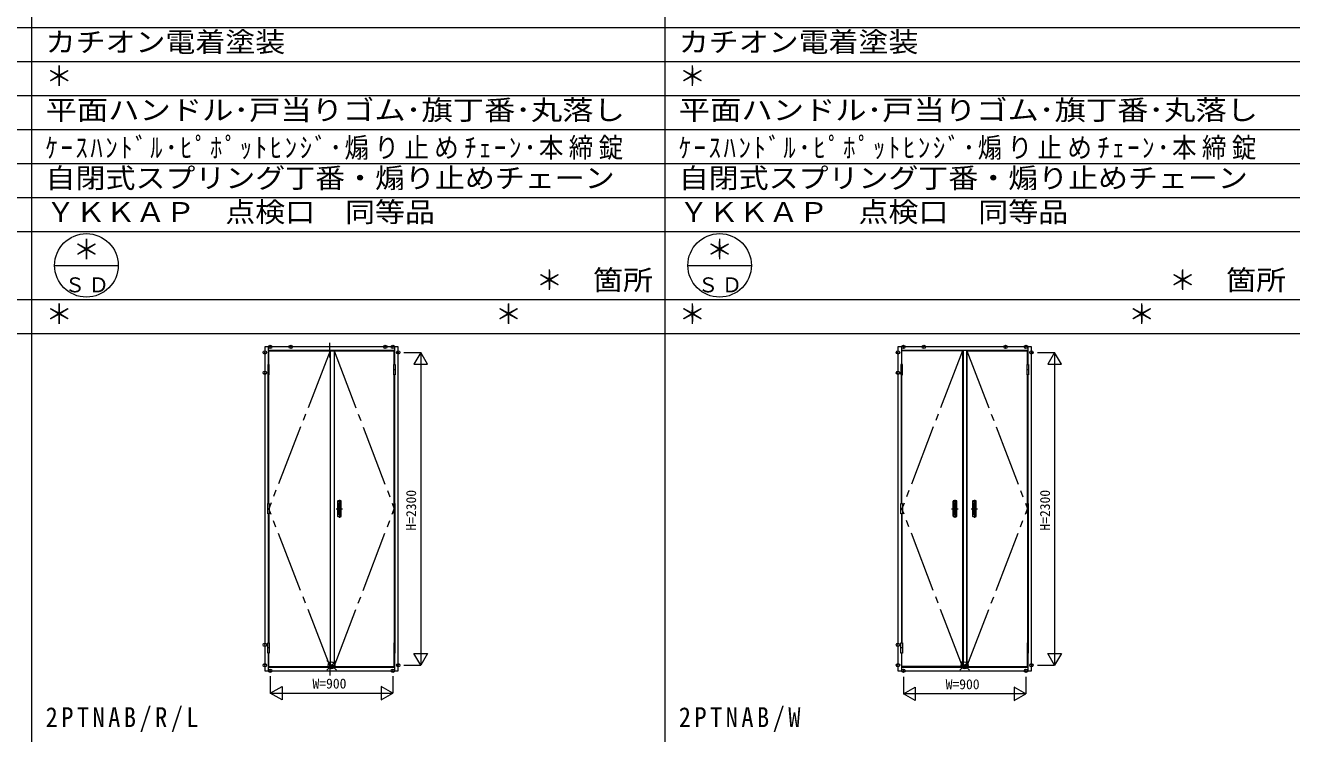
# Model space of a CAD drawing. Units: millimetres, scale not verified. Extents: x -14862 to 14850, y -10512 to 10500.
# Drawn here: x -49 to 9251, y -30 to 5178 of the extents above; entities that cross this region are included whole.
import ezdxf
from ezdxf.enums import TextEntityAlignment as Align

# ---------------------------------------------------------------- set-up
doc = ezdxf.new("R2010")
doc.units = ezdxf.units.MM
doc.header["$LTSCALE"] = 50
doc.header["$PDMODE"] = 32
doc.header["$PDSIZE"] = 25
doc.linetypes.add('CHAIN2', pattern=[12, 9, -1, 1, -1])
doc.layers.add('0-0_0', color=7, linetype='Continuous')
for name, color, linetype, lineweight in [('0-1_USER1', 7, 'Continuous', 9), ('0-3_YKK_11', 7, 'Continuous', 9), ('0-4_YKK_12', 2, 'Continuous', 9), ('0-5_YSS_K', 4, 'Continuous', 9), ('0-6_YKK_13', 3, 'Continuous', 9)]:
    doc.layers.add(name, color=color, linetype=linetype, lineweight=lineweight)
doc.styles.add('ＭＳ ゴシック', font='')
doc.styles.get('ＭＳ ゴシック').set_extended_font_data('MS Gothic')

msp = doc.modelspace()

# ---------------------------------------------------------------- linework, layer by layer
at = {"layer": '0-1_USER1'}
for p, q in [((0.04, -8247.06), (0.04, 9617.94)), ((4650.04, -8247.06), (4650.04, 9617.94)), ((-13949.96, 5162.94), (13950.04, 5162.94)), ((-13949.96, 4912.94), (13950.04, 4912.94)), ((-13949.96, 4662.94), (13950.04, 4662.94)), ((-13949.96, 4412.94), (13950.04, 4412.94)), ((-13949.96, 4162.94), (13950.04, 4162.94)), ((-13949.96, 3912.94), (13950.04, 3912.94)), ((-13949.96, 3662.94), (13950.04, 3662.94)), ((166.71, 3412.94), (633.37, 3412.94)), ((4816.7, 3412.94), (5283.37, 3412.94)), ((-13949.96, 3162.94), (13950.04, 3162.94)), ((-13949.96, 2912.94), (13950.04, 2912.94))]:
    msp.add_line(p, q, dxfattribs=at)
for centre in [(400.04, 3412.94), (5050.04, 3412.94)]:
    msp.add_circle(centre, 233.33, dxfattribs=at)
at = {"layer": '0-3_YKK_11'}
for p, q in [((2164.68, 438.08), (2235.4, 508.79)), ((2164.68, 508.79), (2235.4, 438.08)), ((6814.68, 508.79), (6885.4, 438.08)), ((6814.68, 438.08), (6885.4, 508.79))]:
    msp.add_line(p, q, dxfattribs=at)
for centre in [(2200.04, 473.44), (6850.04, 473.44)]:
    msp.add_circle(centre, 25, dxfattribs=at)
at = {"layer": '0-4_YKK_12'}
for p, q in [((2730.04, 2773.44), (2855.04, 2773.44)), ((2855.04, 2773.44), (2855.04, 473.44)), ((7385.04, 2773.44), (7510.04, 2773.44)), ((7510.04, 2773.44), (7460.04, 2686.83)), ((7510.04, 2773.44), (7510.04, 473.44)), ((7560.04, 2686.83), (7510.04, 2773.44)), ((7460.04, 2686.83), (7560.04, 2686.83)), ((7510.04, 473.44), (7460.04, 560.04)), ((7460.04, 560.04), (7560.04, 560.04)), ((7560.04, 560.04), (7510.04, 473.44)), ((2730.04, 473.44), (2855.04, 473.44)), ((7385.04, 473.44), (7510.04, 473.44)), ((1750.04, 393.44), (1750.04, 268.44)), ((2650.04, 393.44), (2650.04, 268.44)), ((6400.04, 388.44), (6400.04, 263.44)), ((7300.04, 388.44), (7300.04, 263.44)), ((2563.44, 318.44), (2563.44, 218.44)), ((2650.04, 268.44), (2563.44, 318.44)), ((6400.04, 263.44), (6486.64, 313.44)), ((6486.64, 313.44), (6486.64, 213.44)), ((7300.04, 263.44), (7213.44, 313.44)), ((1750.04, 268.44), (2650.04, 268.44)), ((2563.44, 218.44), (2650.04, 268.44)), ((7300.04, 263.44), (6400.04, 263.44)), ((6486.64, 213.44), (6400.04, 263.44))]:
    msp.add_line(p, q, dxfattribs=at)
for points in [[(2805.04, 2686.83), (2905.04, 2686.83), (2855.04, 2773.44)], [(2805.04, 560.04), (2905.04, 560.04), (2855.04, 473.44)], [(1836.64, 318.44), (1836.64, 218.44), (1750.04, 268.44)]]:
    msp.add_lwpolyline(points, close=True, dxfattribs=at)
msp.add_lwpolyline([(7213.44, 313.44), (7213.44, 213.44), (7300.04, 263.44)], dxfattribs=at)
at = {"layer": '0-5_YSS_K'}
for p, q in [((1710.04, 2813.44), (1710.04, 433.44)), ((2690.04, 2813.44), (1710.04, 2813.44)), ((1735.04, 2813.44), (1735.04, 2685.44)), ((2665.04, 2685.44), (2665.04, 2813.44)), ((2690.04, 433.44), (2690.04, 2813.44)), ((6360.04, 2813.44), (6360.04, 433.44)), ((7340.04, 2813.44), (6360.04, 2813.44)), ((6385.04, 2813.44), (6385.04, 2685.44)), ((7315.04, 2685.44), (7315.04, 2813.44)), ((7340.04, 433.44), (7340.04, 2813.44)), ((2665.04, 2788.44), (1735.04, 2788.44)), ((1739.04, 2785.44), (2661.04, 2785.44)), ((1739.04, 2685.44), (1739.04, 2785.44)), ((2190.24, 2785.44), (2190.24, 463.44)), ((2218.24, 2785.44), (2218.24, 463.44)), ((2661.04, 2685.44), (2661.04, 2785.44)), ((7315.04, 2788.44), (6385.04, 2788.44)), ((6833.54, 2785.44), (6389.04, 2785.44)), ((6389.04, 2685.44), (6389.04, 2785.44)), ((6833.54, 2785.44), (6833.54, 463.44)), ((6837.54, 2788.44), (6837.54, 458.44)), ((6862.54, 2788.44), (6862.54, 458.44)), ((6866.54, 2785.44), (6866.54, 463.44)), ((6866.54, 2785.44), (7311.04, 2785.44)), ((7311.04, 2685.44), (7311.04, 2785.44)), ((1735.04, 1662.44), (1735.04, 2609.44)), ((1739.04, 1662.44), (1739.04, 2609.44)), ((2661.04, 1662.44), (2661.04, 2609.44)), ((2665.04, 1662.44), (2665.04, 2609.44)), ((6385.04, 1662.44), (6385.04, 2609.44)), ((6389.04, 1662.44), (6389.04, 2609.44)), ((7311.04, 1662.44), (7311.04, 2609.44)), ((7315.04, 1662.44), (7315.04, 2609.44)), ((1735.04, 1586.44), (1735.04, 639.44)), ((1739.04, 1586.44), (1739.04, 639.44)), ((2661.04, 1586.44), (2661.04, 639.44)), ((2665.04, 1586.44), (2665.04, 639.44)), ((6385.04, 1586.44), (6385.04, 639.44)), ((6389.04, 1586.44), (6389.04, 639.44)), ((7311.04, 1586.44), (7311.04, 639.44)), ((7315.04, 1586.44), (7315.04, 639.44)), ((1735.04, 563.44), (1735.04, 433.44)), ((1739.04, 463.44), (1739.04, 563.44)), ((2661.04, 463.44), (2661.04, 563.44)), ((2665.04, 433.44), (2665.04, 563.44)), ((6385.04, 563.44), (6385.04, 433.44)), ((6389.04, 463.44), (6389.04, 563.44)), ((7311.04, 463.44), (7311.04, 563.44)), ((7315.04, 433.44), (7315.04, 563.44)), ((1710.04, 433.44), (2690.04, 433.44)), ((1735.04, 458.44), (2665.04, 458.44)), ((1739.04, 463.44), (2661.04, 463.44)), ((6360.04, 433.44), (7340.04, 433.44)), ((6385.04, 458.44), (7315.04, 458.44)), ((6833.54, 463.44), (6389.04, 463.44)), ((6866.54, 463.44), (7311.04, 463.44))]:
    msp.add_line(p, q, dxfattribs=at)
at = {"layer": '0-5_YSS_K', "linetype": 'CHAIN2'}
for p, q in [((2186.34, 2734.76), (2186.34, 2842.6)), ((2190.24, 2785.44), (1739.04, 1624.44)), ((2218.24, 2785.44), (2661.04, 1624.44)), ((6833.54, 2785.44), (6389.04, 1624.44)), ((6866.54, 2785.44), (7311.04, 1624.44)), ((2190.24, 463.44), (1739.04, 1624.44)), ((2218.24, 463.44), (2661.04, 1624.44)), ((6833.54, 463.44), (6389.04, 1624.44)), ((6866.54, 463.44), (7311.04, 1624.44)), ((2186.34, 502.12), (2186.34, 398.22))]:
    msp.add_line(p, q, dxfattribs=at)
at = {"layer": '0-5_YSS_K'}
for p in [(1750.04, 2813.44), (1900.04, 2813.44), (2595.04, 2813.44), (2650.04, 2813.44), (6400.04, 2813.44), (6550.04, 2813.44), (7150.04, 2813.44), (7300.04, 2813.44), (1710.04, 2773.44), (2690.04, 2773.44), (6360.04, 2773.44), (7340.04, 2773.44), (1710.04, 473.44), (2197.04, 463.44), (2203.04, 463.44), (2690.04, 473.44), (6360.04, 473.44), (6847.04, 463.44), (6853.04, 463.44), (7340.04, 473.44), (1750.04, 433.44), (2650.04, 433.44), (6400.04, 433.44), (7300.04, 433.44)]:
    msp.add_point(p, dxfattribs=at)
at = {"layer": '0-6_YKK_13'}
for p, q in [((1742.04, 2685.44), (1732.04, 2685.44)), ((1742.04, 2647.44), (1732.04, 2647.44)), ((1742.04, 2609.44), (1742.04, 2685.44)), ((2658.04, 2609.44), (2658.04, 2685.44)), ((2658.04, 2685.44), (2668.04, 2685.44)), ((2658.04, 2647.44), (2668.04, 2647.44)), ((6392.04, 2685.44), (6382.04, 2685.44)), ((6382.04, 2685.44), (6382.04, 2609.44)), ((6392.04, 2647.44), (6382.04, 2647.44)), ((6382.04, 2609.44), (6392.04, 2609.44)), ((6392.04, 2609.44), (6392.04, 2685.44)), ((7308.04, 2685.44), (7318.04, 2685.44)), ((7308.04, 2609.44), (7308.04, 2685.44)), ((7308.04, 2647.44), (7318.04, 2647.44)), ((7318.04, 2609.44), (7308.04, 2609.44)), ((7318.04, 2685.44), (7318.04, 2609.44)), ((2244.54, 1679.94), (2244.54, 1568.94)), ((2246.04, 1569.44), (2246.04, 1679.44)), ((2269.54, 1681.94), (2246.54, 1681.94)), ((2247.04, 1680.44), (2269.04, 1680.44)), ((2270.04, 1569.44), (2270.04, 1679.44)), ((2271.54, 1568.94), (2271.54, 1679.94)), ((6764.93, 1679.94), (6764.93, 1568.94)), ((6766.43, 1569.44), (6766.43, 1679.44)), ((6789.93, 1681.94), (6766.93, 1681.94)), ((6767.43, 1680.44), (6789.43, 1680.44)), ((6790.43, 1569.44), (6790.43, 1679.44)), ((6791.93, 1568.94), (6791.93, 1679.94)), ((6907.93, 1679.94), (6907.93, 1568.94)), ((6909.43, 1569.44), (6909.43, 1679.44)), ((6932.93, 1681.94), (6909.93, 1681.94)), ((6910.43, 1680.44), (6932.43, 1680.44)), ((6933.43, 1569.44), (6933.43, 1679.44)), ((6934.93, 1568.94), (6934.93, 1679.94)), ((1732.04, 1586.44), (1732.04, 1662.44)), ((1732.04, 1662.44), (1742.04, 1662.44)), ((1742.04, 1624.44), (1732.04, 1624.44)), ((1742.04, 1586.44), (1732.04, 1586.44)), ((1742.04, 1662.44), (1742.04, 1586.44)), ((2250.04, 1667.44), (2250.04, 1607.44)), ((2250.04, 1667.44), (2266.04, 1667.44)), ((2261.54, 1596.44), (2254.54, 1596.44)), ((2261.54, 1595.44), (2254.54, 1595.44)), ((2254.54, 1586.44), (2261.54, 1586.44)), ((2254.54, 1585.44), (2261.54, 1585.44)), ((2266.04, 1667.44), (2266.04, 1607.44)), ((2658.04, 1662.44), (2658.04, 1586.44)), ((2668.04, 1662.44), (2658.04, 1662.44)), ((2658.04, 1624.44), (2668.04, 1624.44)), ((2658.04, 1586.44), (2668.04, 1586.44)), ((2668.04, 1586.44), (2668.04, 1662.44)), ((6382.04, 1586.44), (6382.04, 1662.44)), ((6382.04, 1662.44), (6392.04, 1662.44)), ((6392.04, 1624.44), (6382.04, 1624.44)), ((6392.04, 1586.44), (6382.04, 1586.44)), ((6392.04, 1662.44), (6392.04, 1586.44)), ((6770.43, 1667.44), (6770.43, 1607.44)), ((6770.43, 1667.44), (6786.43, 1667.44)), ((6781.93, 1596.44), (6774.93, 1596.44)), ((6781.93, 1595.44), (6774.93, 1595.44)), ((6774.93, 1586.44), (6781.93, 1586.44)), ((6774.93, 1585.44), (6781.93, 1585.44)), ((6786.43, 1667.44), (6786.43, 1607.44)), ((6913.43, 1667.44), (6929.43, 1667.44)), ((6913.43, 1667.44), (6913.43, 1607.44)), ((6924.93, 1596.44), (6917.93, 1596.44)), ((6924.93, 1595.44), (6917.93, 1595.44)), ((6917.93, 1586.44), (6924.93, 1586.44)), ((6917.93, 1585.44), (6924.93, 1585.44)), ((6929.43, 1667.44), (6929.43, 1607.44)), ((7308.04, 1662.44), (7308.04, 1586.44)), ((7318.04, 1662.44), (7308.04, 1662.44)), ((7308.04, 1624.44), (7318.04, 1624.44)), ((7308.04, 1586.44), (7318.04, 1586.44)), ((7318.04, 1586.44), (7318.04, 1662.44)), ((2246.54, 1566.94), (2269.54, 1566.94)), ((2247.04, 1568.44), (2269.04, 1568.44)), ((6766.93, 1566.94), (6789.93, 1566.94)), ((6767.43, 1568.44), (6789.43, 1568.44)), ((6909.93, 1566.94), (6932.93, 1566.94)), ((6910.43, 1568.44), (6932.43, 1568.44)), ((1732.04, 563.44), (1732.04, 639.44)), ((1732.04, 639.44), (1742.04, 639.44)), ((1742.04, 601.44), (1732.04, 601.44)), ((1742.04, 563.44), (1732.04, 563.44)), ((1742.04, 639.44), (1742.04, 563.44)), ((2658.04, 639.44), (2658.04, 563.44)), ((2668.04, 639.44), (2658.04, 639.44)), ((2658.04, 601.44), (2668.04, 601.44)), ((2658.04, 563.44), (2668.04, 563.44)), ((2668.04, 563.44), (2668.04, 639.44)), ((6382.04, 639.44), (6392.04, 639.44)), ((6382.04, 563.44), (6382.04, 639.44)), ((6392.04, 601.44), (6382.04, 601.44)), ((6392.04, 563.44), (6382.04, 563.44)), ((6392.04, 639.44), (6392.04, 563.44)), ((7318.04, 639.44), (7308.04, 639.44)), ((7308.04, 639.44), (7308.04, 563.44)), ((7308.04, 601.44), (7318.04, 601.44)), ((7308.04, 563.44), (7318.04, 563.44)), ((7318.04, 563.44), (7318.04, 639.44))]:
    msp.add_line(p, q, dxfattribs=at)
at = {"layer": '0-6_YKK_13', "linetype": 'CHAIN2'}
for p, q in [((2258.04, 1690.8), (2258.04, 1558.05)), ((6778.43, 1690.8), (6778.43, 1558.05)), ((6921.43, 1690.8), (6921.43, 1558.05)), ((2232.88, 1624.44), (2281.56, 1624.44)), ((6753.27, 1624.44), (6801.95, 1624.44)), ((6896.27, 1624.44), (6944.95, 1624.44))]:
    msp.add_line(p, q, dxfattribs=at)
at = {"layer": '0-6_YKK_13'}
for points in [[(1732.04, 2685.44), (1732.04, 2609.44), (1742.04, 2609.44)], [(2668.04, 2685.44), (2668.04, 2609.44), (2658.04, 2609.44)]]:
    msp.add_lwpolyline(points, dxfattribs=at)
for centre in [(2258.04, 1581.19), (6778.43, 1581.19), (6921.43, 1581.19)]:
    msp.add_circle(centre, 1.75, dxfattribs=at)
for centre, radius, start, end in [((2246.54, 1679.94), 2, 90, 180), ((2247.04, 1679.44), 1, 90, 180), ((2269.04, 1679.44), 1, 0, 90), ((2269.54, 1679.94), 2, 0, 90), ((6766.93, 1679.94), 2, 90, 180), ((6767.43, 1679.44), 1, 90, 180), ((6789.43, 1679.44), 1, 0, 90), ((6789.93, 1679.94), 2, 0, 90), ((6909.93, 1679.94), 2, 90, 180), ((6910.43, 1679.44), 1, 90, 180), ((6932.43, 1679.44), 1, 0, 90), ((6932.93, 1679.94), 2, 0, 90), ((2254.54, 1590.94), 5.5, 90, 270), ((2258.04, 1607.44), 8, 180, 0), ((2254.54, 1590.94), 4.5, 90, 270), ((2261.54, 1590.94), 5.5, 270, 90), ((2261.54, 1590.94), 4.5, 270, 90), ((6774.93, 1590.94), 5.5, 90, 270), ((6778.43, 1607.44), 8, 180, 0), ((6774.93, 1590.94), 4.5, 90, 270), ((6781.93, 1590.94), 5.5, 270, 90), ((6781.93, 1590.94), 4.5, 270, 90), ((6917.93, 1590.94), 5.5, 90, 270), ((6921.43, 1607.44), 8, 180, 0), ((6917.93, 1590.94), 4.5, 90, 270), ((6924.93, 1590.94), 5.5, 270, 90), ((6924.93, 1590.94), 4.5, 270, 90), ((2246.54, 1568.94), 2, 180, 270), ((2247.04, 1569.44), 1, 180, 270), ((2269.04, 1569.44), 1, 270, 0), ((2269.54, 1568.94), 2, 270, 0), ((6766.93, 1568.94), 2, 180, 270), ((6767.43, 1569.44), 1, 180, 270), ((6789.43, 1569.44), 1, 270, 0), ((6789.93, 1568.94), 2, 270, 0), ((6909.93, 1568.94), 2, 180, 270), ((6910.43, 1569.44), 1, 180, 270), ((6932.43, 1569.44), 1, 270, 0), ((6932.93, 1568.94), 2, 270, 0)]:
    msp.add_arc(centre, radius, start, end, dxfattribs=at)
for p in [(1710.04, 2623.44), (6360.04, 2623.44), (1710.04, 623.44), (6360.04, 623.44)]:
    msp.add_point(p, dxfattribs=at)

# ---------------------------------------------------------------- texts
at = {"layer": '0-0_0', "style": 'ＭＳ ゴシック'}
for s, width, p in [('カチオン電着塗装', 1.1, (100.04, 4937.94)), ('カチオン電着塗装', 1.1, (4750.04, 4937.94)), ('平面ハンドル･戸当りゴム･旗丁番･丸落し', 1.15, (100.04, 4437.94)), ('平面ハンドル･戸当りゴム･旗丁番･丸落し', 1.15, (4750.04, 4437.94)), ('自閉式スプリング丁番・煽り止めチェーン', 1.1, (100.04, 3937.94)), ('自閉式スプリング丁番・煽り止めチェーン', 1.1, (4750.04, 3937.94)), ('ＹＫＫＡＰ\u3000点検口\u3000同等品', 1.1, (100.04, 3687.94)), ('ＹＫＫＡＰ\u3000点検口\u3000同等品', 1.1, (4750.04, 3687.94))]:
    msp.add_text(s, height=146.6, dxfattribs=dict(at, width=width)).set_placement(p, align=Align.BOTTOM_LEFT)
for p in [(100.04, 4687.94), (4750.04, 4687.94), (300.04, 3412.94), (4950.04, 3412.94), (3700.04, 3187.94), (8350.04, 3187.94), (100.04, 2937.94), (3400.04, 2937.94), (4750.04, 2937.94), (8050.04, 2937.94)]:
    msp.add_text('＊', height=146.6, dxfattribs=at).set_placement(p, align=Align.BOTTOM_LEFT)
at = {"layer": '0-0_0', "char_height": 146.6, "attachment_point": 7, "style": 'ＭＳ ゴシック'}
for s, insert in [('\\T1.22;\\W0.9;ｹｰｽﾊﾝﾄﾞﾙ･ﾋﾟﾎﾟｯﾄﾋﾝｼﾞ･煽り止めﾁｪｰﾝ･本締錠', (100.04, 4187.94)), ('\\T1.22;\\W0.9;ｹｰｽﾊﾝﾄﾞﾙ･ﾋﾟﾎﾟｯﾄﾋﾝｼﾞ･煽り止めﾁｪｰﾝ･本締錠', (4750.04, 4187.94)), ('\\T1.28;\\W0.9;2PTNAB/R/L', (100.04, -17.06)), ('\\T1.28;\\W0.9;2PTNAB/W', (4750.04, -17.06))]:
    msp.add_mtext(s, dxfattribs=dict(at, insert=insert))
at = {"layer": '0-1_USER1', "style": 'ＭＳ ゴシック', "width": 1.1}
for p in [(4120.04, 3187.94), (8770.04, 3187.94)]:
    msp.add_text('箇所', height=146.6, dxfattribs=at).set_placement(p, align=Align.BOTTOM_LEFT)
at = {"layer": '0-1_USER1', "char_height": 110, "attachment_point": 7, "style": 'ＭＳ ゴシック'}
for insert in [(240.04, 3212.94), (4890.04, 3212.94)]:
    msp.add_mtext('\\T1.17;ＳＤ', dxfattribs=dict(at, insert=insert))
at = {"layer": '0-4_YKK_12', "color": 4, "style": 'ＭＳ ゴシック'}
for p in [(2843.04, 1463.44), (7498.04, 1463.44)]:
    msp.add_text('H=2300', height=73.31, rotation=90, dxfattribs=at).set_placement(p, align=Align.BOTTOM_LEFT)
for p in [(2060.04, 280.44), (6710.04, 275.44)]:
    msp.add_text('W=900', height=73.31, dxfattribs=at).set_placement(p, align=Align.BOTTOM_LEFT)

doc.saveas('drawing.dxf')
